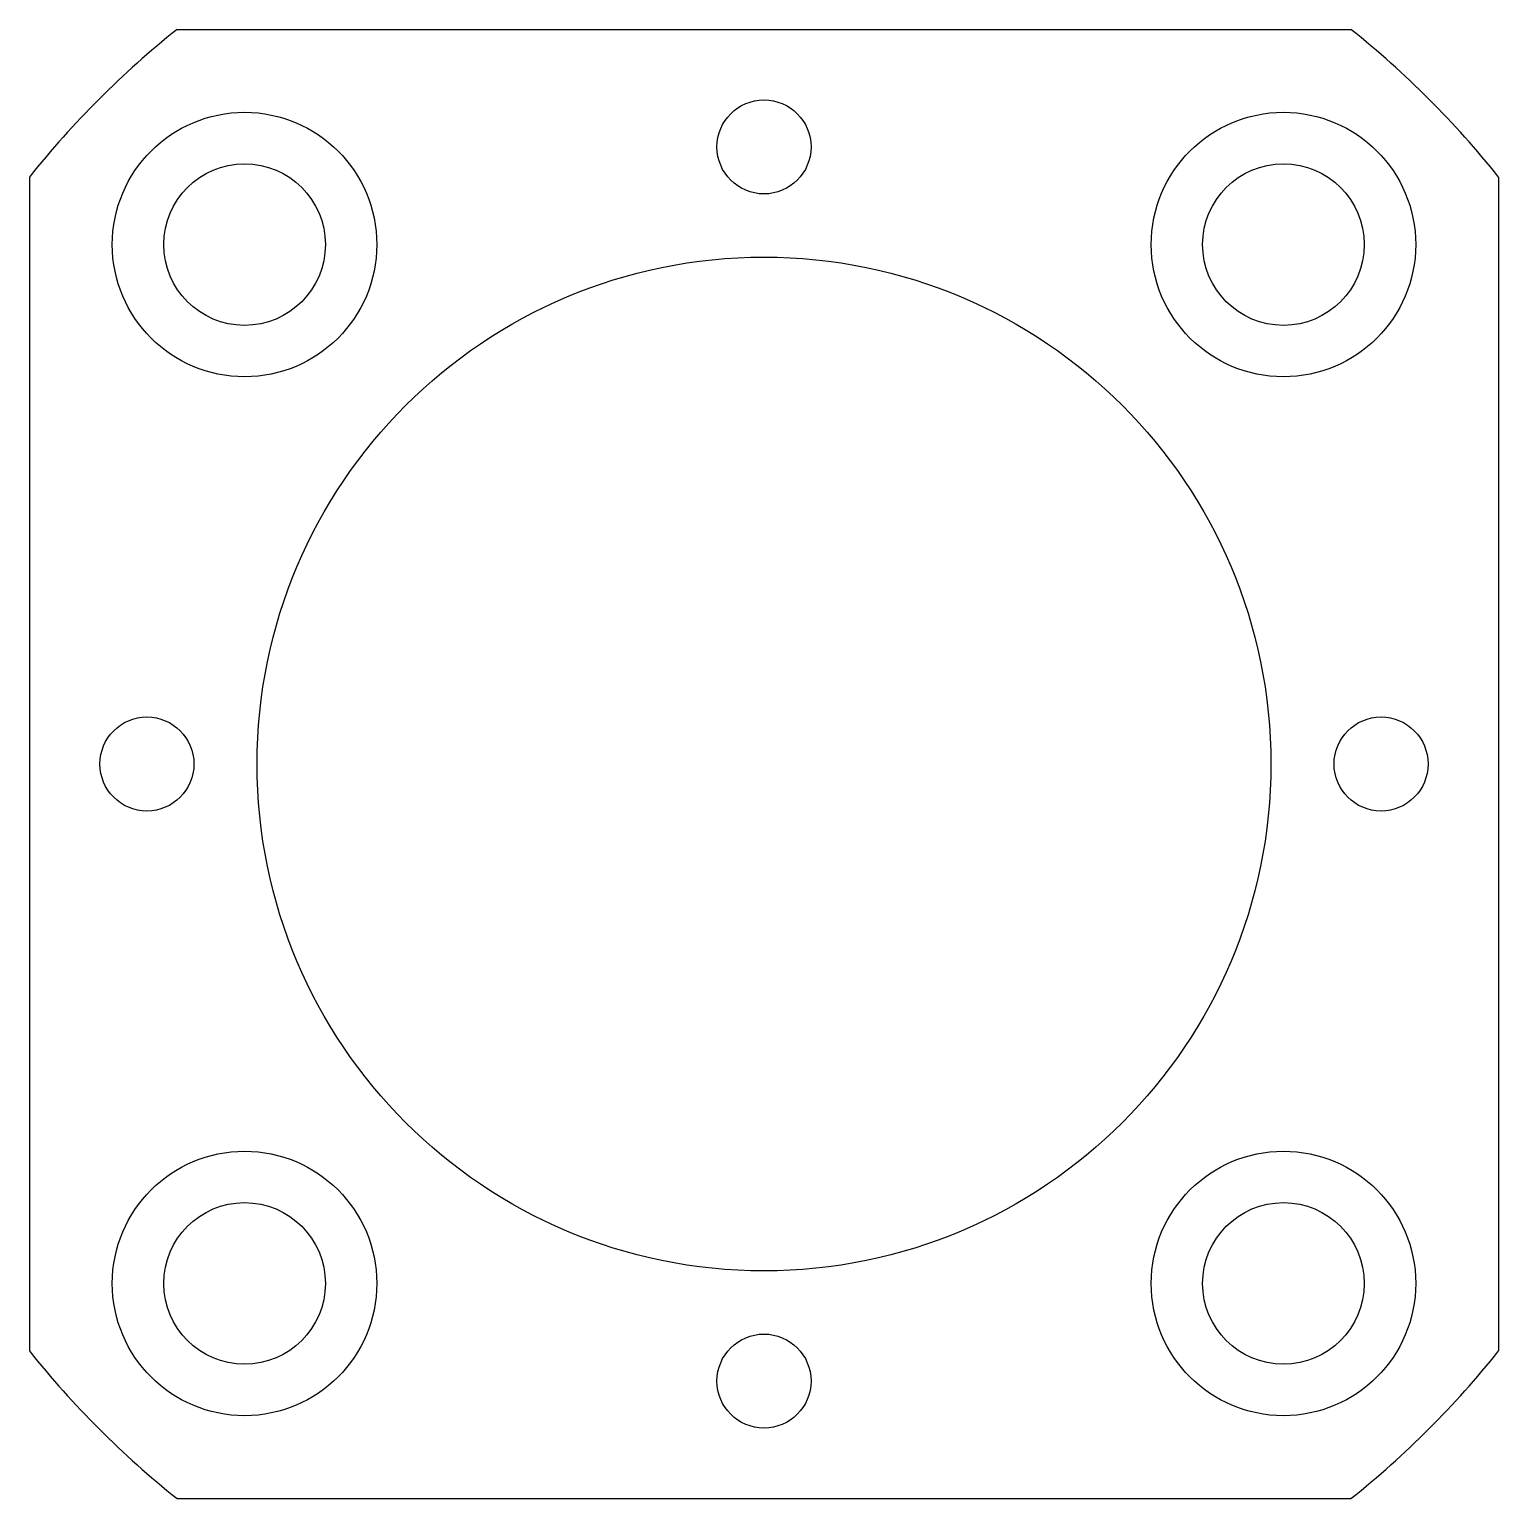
# Model space of a CAD drawing. Extents: x -25 to 25, y -25 to 25.
import ezdxf

# ---------------------------------------------------------------- set-up
doc = ezdxf.new("R2010")
doc.units = 0
doc.layers.add('Fusion', color=7, linetype='CONTINUOUS')

msp = doc.modelspace()

# ---------------------------------------------------------------- linework, layer by layer
at = {"layer": 'Fusion'}
for p, q in [((-19.975, 25), (-19.975, 25, 10)), ((-19.975, 25), (19.975, 25)), ((-19.975, 25, 10), (19.975, 25, 10)), ((-19.975, 25), (19.975, 25)), ((-19.975, 25), (-19.975, 25, 10)), ((-19.975, 25, 10), (-19.975, 25, 20)), ((-19.975, 25, 10), (19.975, 25, 10)), ((-19.975, 25, 20), (19.975, 25, 20)), ((-19.975, 25, 20), (19.975, 25, 20)), ((-19.975, 25, 10), (-19.975, 25, 20)), ((19.975, 25), (19.975, 25, 10)), ((19.975, 25), (19.975, 25, 10)), ((19.975, 25, 10), (19.975, 25, 20)), ((19.975, 25, 10), (19.975, 25, 20)), ((1.6, 21), (1.6, 21, 10)), ((1.6, 21), (1.6, 21, 10)), ((1.6, 21, 10), (1.6, 21, 20)), ((1.6, 21, 10), (1.6, 21, 20)), ((-25, 19.975), (-25, -19.975)), ((-25, 19.975), (-25, 19.975, 10)), ((-25, 19.975), (-25, 19.975, 10)), ((-25, 19.975), (-25, -19.975)), ((-25, 19.975, 10), (-25, -19.975, 10)), ((-25, 19.975, 20), (-25, -19.975, 20)), ((-25, 19.975, 10), (-25, 19.975, 20)), ((-25, 19.975, 10), (-25, 19.975, 20)), ((-25, 19.975, 10), (-25, -19.975, 10)), ((-25, 19.975, 20), (-25, -19.975, 20)), ((25, 19.975), (25, 19.975, 10)), ((25, 19.975), (25, 19.975, 10)), ((25, 19.975), (25, -19.975)), ((25, 19.975, 10), (25, -19.975, 10)), ((25, 19.975), (25, -19.975)), ((25, 19.975, 10), (25, 19.975, 20)), ((25, 19.975, 10), (25, 19.975, 20)), ((25, 19.975, 10), (25, -19.975, 10)), ((25, 19.975, 20), (25, -19.975, 20)), ((25, 19.975, 20), (25, -19.975, 20)), ((-14.9277, 17.6777), (-14.9277, 17.6777, 10)), ((-14.9277, 17.6777), (-14.9277, 17.6777, 10)), ((-13.1777, 17.6777, 10), (-13.1777, 17.6777, 20)), ((-13.1777, 17.6777, 10), (-13.1777, 17.6777, 20)), ((20.4277, 17.6777), (20.4277, 17.6777, 10)), ((20.4277, 17.6777), (20.4277, 17.6777, 10)), ((22.1777, 17.6777, 10), (22.1777, 17.6777, 20)), ((22.1777, 17.6777, 10), (22.1777, 17.6777, 20)), ((-19.4, 0), (-19.4, 0, 10)), ((-19.4, 0), (-19.4, 0, 10)), ((-19.4, 0, 10), (-19.4, 0, 20)), ((-19.4, 0, 10), (-19.4, 0, 20)), ((17.25, 0), (17.25, 0, 10)), ((17.25, 0), (17.25, 0, 10)), ((17.25, 0, 10), (17.25, 0, 20)), ((17.25, 0, 10), (17.25, 0, 20)), ((22.6, 0), (22.6, 0, 10)), ((22.6, 0), (22.6, 0, 10)), ((22.6, 0, 10), (22.6, 0, 20)), ((22.6, 0, 10), (22.6, 0, 20)), ((-14.9277, -17.6777), (-14.9277, -17.6777, 10)), ((-14.9277, -17.6777), (-14.9277, -17.6777, 10)), ((-13.1777, -17.6777, 10), (-13.1777, -17.6777, 20)), ((-13.1777, -17.6777, 10), (-13.1777, -17.6777, 20)), ((20.4277, -17.6777), (20.4277, -17.6777, 10)), ((20.4277, -17.6777), (20.4277, -17.6777, 10)), ((22.1777, -17.6777, 10), (22.1777, -17.6777, 20)), ((22.1777, -17.6777, 10), (22.1777, -17.6777, 20)), ((-25, -19.975), (-25, -19.975, 10)), ((-25, -19.975), (-25, -19.975, 10)), ((-25, -19.975, 10), (-25, -19.975, 20)), ((-25, -19.975, 10), (-25, -19.975, 20)), ((25, -19.975), (25, -19.975, 10)), ((25, -19.975), (25, -19.975, 10)), ((25, -19.975, 10), (25, -19.975, 20)), ((25, -19.975, 10), (25, -19.975, 20)), ((1.6, -21), (1.6, -21, 10)), ((1.6, -21), (1.6, -21, 10)), ((1.6, -21, 10), (1.6, -21, 20)), ((1.6, -21, 10), (1.6, -21, 20)), ((-19.975, -25), (19.975, -25)), ((-19.975, -25), (-19.975, -25, 10)), ((-19.975, -25), (-19.975, -25, 10)), ((-19.975, -25), (19.975, -25)), ((-19.975, -25, 10), (19.975, -25, 10)), ((-19.975, -25, 20), (19.975, -25, 20)), ((-19.975, -25, 10), (-19.975, -25, 20)), ((-19.975, -25, 10), (-19.975, -25, 20)), ((-19.975, -25, 10), (19.975, -25, 10)), ((-19.975, -25, 20), (19.975, -25, 20)), ((19.975, -25), (19.975, -25, 10)), ((19.975, -25), (19.975, -25, 10)), ((19.975, -25, 10), (19.975, -25, 20)), ((19.975, -25, 10), (19.975, -25, 20))]:
    msp.add_line(p, q, dxfattribs=at)
for centre, radius in [((0, 21), 1.6), ((0, 21), 1.6), ((0, 21), 1.6), ((0, 21), 1.6), ((0, 21), 1.6), ((0, 21), 1.6), ((-17.6777, 17.6777), 4.5), ((-17.6777, 17.6777), 4.5), ((-17.6777, 17.6777), 4.5), ((-17.6777, 17.6777), 4.5), ((17.6777, 17.6777), 4.5), ((17.6777, 17.6777), 4.5), ((17.6777, 17.6777), 4.5), ((17.6777, 17.6777), 4.5), ((-17.6777, 17.6777), 2.75), ((-17.6777, 17.6777), 2.75), ((-17.6777, 17.6777), 2.75), ((-17.6777, 17.6777), 2.75), ((17.6777, 17.6777), 2.75), ((17.6777, 17.6777), 2.75), ((17.6777, 17.6777), 2.75), ((17.6777, 17.6777), 2.75), ((0, 0), 17.25), ((0, 0), 17.25), ((0, 0), 17.25), ((0, 0), 17.25), ((0, 0), 17.25), ((0, 0), 17.25), ((-21, 0), 1.6), ((-21, 0), 1.6), ((-21, 0), 1.6), ((-21, 0), 1.6), ((-21, 0), 1.6), ((-21, 0), 1.6), ((21, 0), 1.6), ((21, 0), 1.6), ((21, 0), 1.6), ((21, 0), 1.6), ((21, 0), 1.6), ((21, 0), 1.6), ((-17.6777, -17.6777), 4.5), ((-17.6777, -17.6777), 4.5), ((-17.6777, -17.6777), 4.5), ((-17.6777, -17.6777), 4.5), ((17.6777, -17.6777), 4.5), ((17.6777, -17.6777), 4.5), ((17.6777, -17.6777), 4.5), ((17.6777, -17.6777), 4.5), ((-17.6777, -17.6777), 2.75), ((-17.6777, -17.6777), 2.75), ((-17.6777, -17.6777), 2.75), ((-17.6777, -17.6777), 2.75), ((17.6777, -17.6777), 2.75), ((17.6777, -17.6777), 2.75), ((17.6777, -17.6777), 2.75), ((17.6777, -17.6777), 2.75), ((0, -21), 1.6), ((0, -21), 1.6), ((0, -21), 1.6), ((0, -21), 1.6), ((0, -21), 1.6), ((0, -21), 1.6)]:
    msp.add_circle(centre, radius, dxfattribs=at)
for centre, start, end in [((0, 0), 38.6248, 51.3752), ((0, 0, 10), 38.6248, 51.3752), ((0, 0), 38.6248, 51.3752), ((0, 0, 10), 38.6248, 51.3752), ((0, 0, 20), 38.6248, 51.3752), ((0, 0, 20), 38.6248, 51.3752), ((0, 0), 128.625, 141.375), ((0, 0), 128.625, 141.375), ((0, 0, 10), 128.625, 141.375), ((0, 0, 20), 128.625, 141.375), ((0, 0, 10), 128.625, 141.375), ((0, 0, 20), 128.625, 141.375), ((0, 0), -141.375, -128.625), ((0, 0), -141.375, -128.625), ((0, 0, 10), -141.375, -128.625), ((0, 0, 20), -141.375, -128.625), ((0, 0, 10), -141.375, -128.625), ((0, 0, 20), -141.375, -128.625), ((0, 0), -51.3752, -38.6248), ((0, 0), -51.3752, -38.6248), ((0, 0, 10), -51.3752, -38.6248), ((0, 0, 20), -51.3752, -38.6248), ((0, 0, 10), -51.3752, -38.6248), ((0, 0, 20), -51.3752, -38.6248)]:
    msp.add_arc(centre, 32, start, end, dxfattribs=at)

doc.saveas('drawing.dxf')
